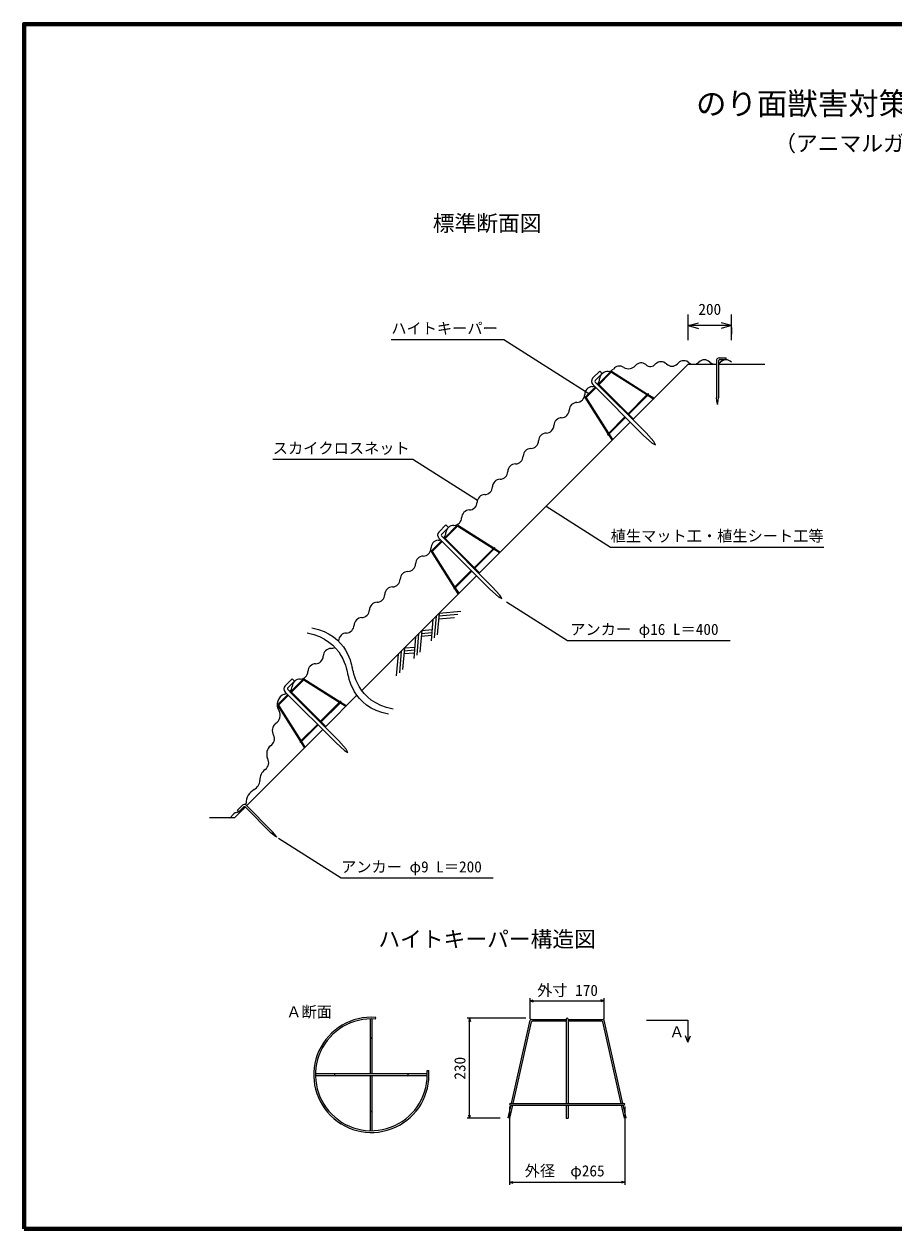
# Model space of a CAD drawing. Units: millimetres, scale not verified. Extents: x 400 to 16400, y 400 to 11650.
# Drawn here: x 400 to 8400, y 400 to 11480 of the extents above; entities that cross this region are included whole.
import ezdxf
from ezdxf.enums import TextEntityAlignment as Align

# ---------------------------------------------------------------- set-up
doc = ezdxf.new("R2010")
doc.units = ezdxf.units.MM
doc.header["$LTSCALE"] = 40
doc.layers.add('C-BMK-HTXT', color=7, linetype='Continuous')
doc.layers.add('C-TTL-TXT', color=7, linetype='Continuous')
for name, color, linetype, lineweight in [('C-STR', 7, 'Continuous', 25), ('C-STR-DIM', 1, 'Continuous', 13), ('C-STR-HTXT', 1, 'Continuous', 13), ('C-TTL-LINE', 2, 'Continuous', 70)]:
    doc.layers.add(name, color=color, linetype=linetype, lineweight=lineweight)
doc.styles.add('ＭＳ ゴシック', font='')
doc.styles.get('ＭＳ ゴシック').set_extended_font_data('MS Gothic')

msp = doc.modelspace()

# ---------------------------------------------------------------- linework, layer by layer
at = {"layer": 'C-STR'}
for p, q in [((6506.6, 8352.14), (5997.47, 7843)), ((6506.6, 8352.14), (6746.6, 8352.14)), ((6746.6, 8352.14), (6768.6, 8352.14)), ((6768.6, 8392.56), (6768.6, 8042.36)), ((6786.6, 8382.36), (6786.6, 8042.36)), ((6786.6, 8352.14), (7213.48, 8352.14)), ((6791.65, 8410.33), (6857.54, 8410.33)), ((6857.54, 8392.33), (6797.42, 8392.33)), ((6806.6, 8352.14), (6866.6, 8352.14)), ((6857.54, 8392.33), (6857.54, 8410.33)), ((5628.86, 8223.17), (5693.79, 8288.11)), ((5652.15, 8201.21), (5716.42, 8265.48)), ((5676.24, 8164.24), (5796.61, 8284.6)), ((5797.73, 8274.42), (5681.9, 8158.58)), ((5716.42, 8265.48), (5693.79, 8288.11)), ((6133.32, 8075.02), (5801.57, 8285.15)), ((6127.53, 8069.23), (5802.7, 8274.97)), ((5561.56, 8049.56), (5653.61, 8141.61)), ((5659.27, 8135.95), (5571.75, 8048.43)), ((5630.12, 8165.1), (6097.83, 7697.39)), ((5652.75, 8187.73), (6120.46, 7720.02)), ((5680.7, 8171.12), (5681.91, 8169.91)), ((5687.57, 8164.25), (5955.06, 7896.76)), ((5771.14, 7712.84), (5561.01, 8044.59)), ((5776.94, 7718.64), (5571.2, 8043.46)), ((5949.39, 7891.09), (6127.53, 8069.23)), ((5955.06, 7885.45), (6134.45, 8064.84)), ((6186.57, 8031.83), (6127.53, 8069.23)), ((6133.32, 8075.02), (6136.79, 8078.49)), ((6190.86, 8038.58), (6133.32, 8075.02)), ((6140.76, 8071.14), (6142.44, 8072.83)), ((6190.86, 8038.58), (6186.57, 8031.83)), ((6774.6, 7992.36), (6768.6, 8042.36)), ((6774.6, 7992.36), (6777.6, 7982.36)), ((6777.6, 7982.36), (6780.6, 7992.36)), ((6780.6, 7992.36), (6786.6, 8042.36)), ((5776.94, 7718.64), (5926.76, 7868.46)), ((5955.06, 7885.45), (5997.49, 7843.02)), ((5960.72, 7891.1), (6003.14, 7848.68)), ((5974.85, 7820.38), (4583.27, 6428.81)), ((5781.33, 7711.71), (5932.42, 7862.8)), ((5997.49, 7843.02), (6003.14, 7848.68)), ((5767.68, 7709.38), (5771.14, 7712.84)), ((5807.58, 7655.31), (5771.72, 7711.93)), ((5773.34, 7703.72), (5775.53, 7705.91)), ((5814.34, 7659.59), (5776.94, 7718.64)), ((5814.34, 7659.59), (5807.58, 7655.31)), ((6176.48, 7627.23), (6097.83, 7697.39)), ((6190.62, 7641.37), (6120.46, 7720.02)), ((6176.48, 7627.23), (6207.12, 7610.73)), ((6207.12, 7610.73), (6190.62, 7641.37)), ((4214.66, 6808.98), (4279.59, 6873.91)), ((4262.04, 6750.04), (4382.41, 6870.4)), ((4302.22, 6851.28), (4279.59, 6873.91)), ((4719.13, 6660.82), (4387.38, 6870.95)), ((4237.95, 6787.01), (4302.22, 6851.28)), ((4238.55, 6773.53), (4706.26, 6305.82)), ((4383.54, 6860.22), (4267.7, 6744.38)), ((4713.33, 6655.03), (4388.51, 6860.77)), ((4147.36, 6635.36), (4239.42, 6727.41)), ((4245.07, 6721.75), (4157.55, 6634.23)), ((4215.93, 6750.9), (4683.63, 6283.19)), ((4260.83, 6751.25), (4535.19, 6476.89)), ((4266.51, 6756.92), (4267.71, 6755.71)), ((4273.37, 6750.05), (4540.86, 6482.56)), ((4535.19, 6476.89), (4713.33, 6655.03)), ((4540.85, 6471.23), (4720.26, 6650.64)), ((4772.38, 6617.63), (4713.33, 6655.03)), ((4719.13, 6660.82), (4722.59, 6664.29)), ((4776.66, 6624.39), (4719.13, 6660.82)), ((4726.05, 6656.44), (4728.25, 6658.63)), ((4356.94, 6298.64), (4146.81, 6630.39)), ((4362.74, 6304.44), (4157, 6629.26)), ((4776.66, 6624.39), (4772.38, 6617.63)), ((4362.34, 6304.04), (4512.56, 6454.26)), ((4367.13, 6297.51), (4518.22, 6448.61)), ((4546.52, 6476.9), (4588.95, 6434.48)), ((4583.29, 6428.82), (4588.95, 6434.48)), ((4560.65, 6406.18), (3506.25, 5351.78)), ((4353.48, 6295.18), (4356.94, 6298.64)), ((4393.38, 6241.11), (4356.94, 6298.64)), ((4359.14, 6289.52), (4361.33, 6291.71)), ((4400.14, 6245.39), (4362.74, 6304.44)), ((4400.14, 6245.39), (4393.38, 6241.11)), ((4762.28, 6213.03), (4683.63, 6283.19)), ((4776.43, 6227.17), (4706.26, 6305.82)), ((4762.28, 6213.03), (4792.93, 6196.53)), ((4792.93, 6196.53), (4776.43, 6227.17)), ((4160.85, 6006.38), (4143.42, 5807.14)), ((4189.14, 6034.67), (4171.7, 5835.43)), ((4217.42, 6062.95), (4199.99, 5863.71)), ((4212.87, 6010.93), (4360.09, 6023.81)), ((4215.14, 6036.94), (4388.38, 6052.1)), ((4217.42, 6062.95), (4416.66, 6080.38)), ((4029.03, 5874.57), (4011.6, 5675.33)), ((4057.32, 5902.85), (4039.89, 5703.61)), ((4055.04, 5876.84), (4150.25, 5885.17)), ((4057.32, 5902.85), (4152.52, 5911.18)), ((4000.75, 5846.28), (3983.32, 5647.04)), ((4052.77, 5850.83), (4147.97, 5859.16)), ((3840.65, 5686.18), (3823.22, 5486.94)), ((3868.93, 5714.46), (3851.5, 5515.23)), ((3897.22, 5742.75), (3879.79, 5543.51)), ((3892.67, 5690.73), (3987.87, 5699.06)), ((3894.94, 5716.74), (3990.15, 5725.07)), ((3897.22, 5742.75), (3992.42, 5751.08)), ((2800.45, 5394.76), (2865.38, 5459.69)), ((2823.74, 5372.8), (2888.01, 5437.07)), ((2847.83, 5335.82), (2968.19, 5456.19)), ((2969.32, 5446), (2853.49, 5330.17)), ((2888.01, 5437.07), (2865.38, 5459.69)), ((3304.91, 5246.61), (2973.16, 5456.74)), ((3299.12, 5240.81), (2974.29, 5446.56)), ((2801.71, 5336.69), (3269.42, 4868.98)), ((2824.34, 5359.31), (3292.05, 4891.61)), ((2846.62, 5337.03), (3120.98, 5062.68)), ((2852.29, 5342.71), (2853.5, 5341.5)), ((2859.16, 5335.84), (3126.65, 5068.35)), ((2942.73, 4884.43), (2732.6, 5216.18)), ((2733.15, 5221.15), (2825.2, 5313.2)), ((2948.53, 4890.23), (2742.79, 5215.05)), ((2830.86, 5307.54), (2743.34, 5220.02)), ((3120.98, 5062.68), (3299.12, 5240.81)), ((3126.63, 5057.02), (3306.04, 5236.43)), ((3461.62, 5307.15), (3169.06, 5014.59)), ((3358.16, 5203.41), (3299.12, 5240.81)), ((3304.91, 5246.61), (3308.38, 5250.07)), ((3362.44, 5210.17), (3304.91, 5246.61)), ((3311.84, 5242.22), (3314.03, 5244.42)), ((3362.44, 5210.17), (3358.16, 5203.41)), ((3146.43, 4991.97), (2446.4, 4291.93)), ((2948.53, 4890.23), (3098.35, 5040.05)), ((2952.91, 4883.3), (3104.01, 5034.39)), ((3126.65, 5057.03), (3169.08, 5014.61)), ((3132.31, 5062.69), (3174.73, 5020.26)), ((3169.08, 5014.61), (3174.73, 5020.26)), ((2939.27, 4880.96), (2942.73, 4884.43)), ((2979.17, 4826.9), (2942.73, 4884.43)), ((2944.92, 4875.31), (2947.12, 4877.5)), ((2985.93, 4831.18), (2948.53, 4890.23)), ((3362.21, 4812.96), (3292.05, 4891.61)), ((2985.93, 4831.18), (2979.17, 4826.9)), ((3348.07, 4798.81), (3269.42, 4868.98)), ((3348.07, 4798.81), (3378.71, 4782.31)), ((3378.71, 4782.31), (3362.21, 4812.96)), ((2433.67, 4279.2), (2334.26, 4179.79)), ((2409.42, 4296.33), (2362.82, 4249.73)), ((2375.55, 4237.01), (2362.82, 4249.73)), ((2375.55, 4237.01), (2418.06, 4279.52)), ((2432.75, 4280.12), (2673.17, 4039.7)), ((2438.27, 4300.06), (2685.9, 4052.43)), ((2334.26, 4179.79), (2103.82, 4179.79)), ((2712.77, 4008.59), (2673.17, 4039.7)), ((2717.01, 4012.83), (2685.9, 4052.43)), ((2721.96, 4003.64), (2712.77, 4008.59)), ((2717.01, 4012.83), (2721.96, 4003.64)), ((3585.97, 1825.19), (3585.97, 2331.13)), ((3601.97, 1825.19), (3601.97, 2331.13)), ((3632.75, 2329.72), (3633.95, 2345.68)), ((5386.66, 2329.84), (5386.66, 1553.84)), ((5402.66, 2329.84), (5402.66, 1553.84)), ((4882.46, 1553.84), (5054.46, 2320.17)), ((4898.86, 1553.84), (5067.26, 2304.17)), ((5062.26, 2326.42), (5386.66, 2326.42)), ((5386.66, 2310.42), (5075.07, 2310.42)), ((5402.66, 2326.42), (5727.06, 2326.42)), ((5714.26, 2310.42), (5402.66, 2310.42)), ((5890.47, 1553.84), (5722.06, 2304.17)), ((5906.87, 1553.84), (5734.87, 2320.17)), ((4107.91, 1825.19), (3080.03, 1825.19)), ((4107.91, 1809.19), (3080.03, 1809.19)), ((3585.97, 1303.25), (3585.97, 1809.19)), ((3601.97, 1303.25), (3601.97, 1809.19)), ((4106.5, 1855.97), (4122.46, 1857.18)), ((4872.66, 1553.84), (5916.66, 1553.84)), ((4852.63, 1420.95), (4878.87, 1537.84)), ((4868.24, 1417.44), (4895.27, 1537.84)), ((4872.66, 1537.84), (5916.66, 1537.84)), ((5386.66, 1537.84), (5386.66, 1417.84)), ((5402.66, 1537.84), (5402.66, 1417.84)), ((5921.08, 1417.44), (5894.06, 1537.84)), ((5936.69, 1420.95), (5910.46, 1537.84)), ((4868.24, 1417.44), (4852.63, 1420.95)), ((5386.66, 1417.84), (5402.66, 1417.84)), ((5936.69, 1420.95), (5921.08, 1417.44))]:
    msp.add_line(p, q, dxfattribs=at)
for centre, radius, start, end in [((5876, 8262.1), 72.5, 56.60196, 140.78321), ((5959.36, 8394.34), 83.85, 238.78678, 319.5968), ((6074.21, 8298.26), 65.89, 49.00309, 140.71187), ((6159.87, 8392.83), 61.73, 226.57924, 321.51817), ((6258.19, 8301.92), 72.5, 46.39718, 133.60282), ((6358.19, 8406.92), 72.5, 226.39718, 313.60282), ((6466.7, 8311.61), 72.5, 56.60196, 143.8076), ((6556.6, 8424.64), 72.5, 226.39718, 313.60282), ((6656.6, 8319.64), 72.5, 46.39718, 133.60282), ((6756.6, 8424.64), 72.5, 226.39718, 279.52728), ((6791.96, 8386.09), 24.23, 90.74558, 164.52089), ((6796.6, 8382.36), 10, 85.32404, 180), ((6756.6, 8424.64), 72.5, 294.44334, 313.60282), ((6856.6, 8319.64), 72.5, 46.39718, 133.60282), ((5659.82, 8194.8), 42, 137.49393, 225), ((5659.82, 8194.8), 10, 140.11233, 225), ((5620.75, 8219.16), 72.5, 315.31326, 358.60282), ((5766.08, 8211.47), 73.09, 84.29482, 175.34771), ((5766.22, 8356.74), 72.5, 275.61407, 317.6837), ((5799.43, 8281.77), 4, 57.65, 135), ((5800.56, 8271.59), 4, 57.65, 135), ((5628.33, 8074.4), 72.51, 94.59743, 181.79409), ((5620.75, 8219.16), 72.5, 271.39718, 289.15667), ((5677.88, 8168.29), 4, 135, 225), ((5677.88, 8168.29), 4, 45, 135), ((5486.91, 7928.94), 72.5, 91.39718, 178.60282), ((5483.38, 8073.9), 72.5, 271.39718, 358.60282), ((5564.39, 8046.73), 4, 135, 212.35), ((5574.58, 8045.6), 4, 135, 212.35), ((6139.62, 8075.66), 4, 45, 135), ((6139.62, 8075.66), 4, 315, 45), ((5341.96, 7932.48), 72.5, 271.39718, 358.60282), ((5200.53, 7791.06), 72.5, 271.39718, 358.60282), ((5345.49, 7787.52), 72.5, 91.39718, 178.60282), ((5059.11, 7649.64), 72.5, 271.39718, 358.60282), ((5204.07, 7646.1), 72.5, 91.39718, 178.60282), ((5770.51, 7706.55), 4, 135, 225), ((5770.51, 7706.55), 4, 225, 315), ((5062.65, 7504.68), 72.5, 91.39718, 178.60282), ((4921.23, 7363.26), 72.5, 91.39718, 178.60282), ((4917.69, 7508.22), 72.5, 271.39718, 358.60282), ((4776.27, 7366.8), 72.5, 271.39718, 358.60282), ((4634.85, 7225.37), 72.5, 271.39718, 358.60282), ((4779.81, 7221.84), 72.5, 91.39718, 178.60282), ((4638.38, 7080.42), 72.5, 91.39718, 178.60282), ((4496.96, 6939), 72.5, 91.39718, 178.60282), ((4493.43, 7083.95), 72.5, 271.39718, 358.60282), ((4351.58, 6797.37), 72.71, 88.26955, 175.34141), ((4352.01, 6942.53), 72.5, 271.39718, 358.60282), ((4385.24, 6867.57), 4, 57.65, 135), ((4245.62, 6780.6), 42, 137.49393, 225), ((4245.62, 6780.6), 10, 140.11233, 225), ((4206.63, 6805.05), 72.5, 315.22707, 358.60282), ((4386.36, 6857.39), 4, 57.65, 135), ((4069.16, 6659.69), 72.5, 271.39718, 358.60282), ((4214.29, 6660.13), 72.68, 94.64856, 181.74225), ((4206.63, 6805.05), 72.5, 271.39718, 289.06086), ((4263.68, 6754.09), 4, 135, 225), ((4263.68, 6754.09), 4, 45, 135), ((4725.42, 6661.46), 4, 45, 135), ((4725.42, 6661.46), 4, 315, 45), ((4072.7, 6514.73), 72.5, 91.39718, 178.60282), ((4150.19, 6632.53), 4, 135, 212.35), ((4160.38, 6631.4), 4, 135, 212.35), ((3931.28, 6373.31), 72.5, 91.39718, 178.60282), ((3927.74, 6518.27), 72.5, 271.39718, 358.60282), ((3786.32, 6376.85), 72.5, 271.39718, 358.60282), ((3644.9, 6235.42), 72.5, 271.39718, 358.60282), ((3789.86, 6231.89), 72.5, 91.39718, 178.60282), ((4356.31, 6292.35), 4, 135, 225), ((4356.31, 6292.35), 4, 225, 315), ((3648.43, 6090.47), 72.5, 91.39718, 178.60282), ((3507.01, 5949.05), 72.5, 91.39718, 178.60282), ((3503.48, 6094), 72.5, 271.39718, 358.60282), ((3365.59, 5807.62), 72.5, 91.39718, 133.66045), ((3362.06, 5952.58), 72.5, 271.39718, 358.60282), ((3220.64, 5811.16), 72.5, 354.61706, 358.60282), ((3365.59, 5807.62), 72.5, 133.66045, 178.60282), ((3079.21, 5669.74), 72.5, 271.39718, 358.60282), ((3224.17, 5666.2), 72.5, 91.39718, 178.60282), ((3220.64, 5811.16), 72.5, 271.39718, 300.98632), ((3082.75, 5524.78), 72.5, 91.39718, 178.60282), ((2937.27, 5383.17), 72.7, 88.19364, 175.27075), ((2937.79, 5528.32), 72.5, 271.39718, 358.60282), ((2971.02, 5453.36), 4, 57.65, 135), ((2972.15, 5443.18), 4, 57.65, 135), ((2830.58, 5222.58), 102.58, 110.83096, 213.63346), ((2831.41, 5366.38), 42, 137.49393, 225), ((2792.33, 5390.93), 72.5, 271.39718, 289.04868), ((2831.41, 5366.38), 10, 140.11233, 225), ((2792.33, 5390.93), 72.5, 315.21612, 358.60282), ((2849.46, 5339.88), 4, 135, 225), ((2849.46, 5339.88), 4, 45, 135), ((2735.98, 5218.32), 4, 135, 212.35), ((2746.16, 5217.19), 4, 135, 212.35), ((3311.2, 5247.25), 4, 45, 135), ((3311.2, 5247.25), 4, 315, 45), ((2667.32, 5123.91), 88.39, 301.39443, 28.26611), ((2767.9, 4982.8), 85.34, 129.7136, 209.7842), ((2629.84, 4906.33), 72.5, 300.83809, 28.04373), ((2942.09, 4878.14), 4, 135, 225), ((2942.09, 4878.14), 4, 225, 315), ((2731.63, 4766.79), 100.75, 129.90242, 203.3577), ((2570.92, 4687.81), 78.59, 306.18352, 29.77402), ((2682.72, 4531.59), 113.52, 125.17927, 183.54224), ((2582.47, 4315.68), 140.92, 118.33267, 180.13065), ((2455.63, 4537.25), 114.5, 301.58308, 353.64382), ((2378.78, 4155.01), 79.45, 108.11561, 147.73188), ((2329.95, 4355.32), 127.11, 280.9419, 315.80865), ((2426.33, 4278.97), 24.23, 60.47911, 134.25442), ((2425.68, 4273.05), 10, 45, 139.67596), ((2369.08, 4317.12), 72.5, 314.09899, 330.0782), ((2369.08, 4317.12), 72.5, 345.55818, 358.60282), ((2270.55, 4227.94), 51.14, 289.68759, 323.36964), ((3593.97, 1817.19), 530, 85.67308, 4.327), ((3593.97, 1817.19), 514, 85.67308, 4.327), ((5394.66, 2329.84), 8, 90, 180), ((5394.66, 2329.84), 8, 0, 90), ((5062.26, 2318.42), 8, 90, 167.35), ((5075.07, 2302.42), 8, 90, 167.35), ((5714.26, 2302.42), 8, 12.65, 90), ((5727.06, 2318.42), 8, 12.65, 90), ((3593.97, 2149.19), 8, 0, 180), ((3261.97, 1817.19), 8, 90, 270), ((3925.97, 1817.19), 8, 270, 90), ((4872.66, 1545.84), 8, 90, 180), ((5916.66, 1545.84), 8, 0, 90), ((3593.97, 1485.19), 8, 180, 0), ((4872.66, 1545.84), 8, 180, 270), ((5916.66, 1545.84), 8, 270, 0)]:
    msp.add_arc(centre, radius, start, end, dxfattribs=at)
for points in [[(3003.91, 5880.25), (3341.93, 5819.21), (3369.07, 5515.08), (3377.09, 5507.07)], [(3046.76, 5927.33), (3384.79, 5866.29), (3411.93, 5562.16), (3419.94, 5554.15)], [(3793.12, 5180.97), (3455.09, 5242.01), (3427.95, 5546.14), (3419.94, 5554.15)], [(3750.26, 5133.89), (3412.24, 5194.93), (3385.1, 5499.06), (3377.09, 5507.07)]]:
    msp.add_open_spline(points, degree=3, dxfattribs=at)
at = {"layer": 'C-STR-DIM'}
for p, q in [((6506.6, 8572.14), (6506.6, 8809.31)), ((6906.6, 8572.14), (6906.6, 8809.31)), ((6506.6, 8707.21), (6603.2, 8733.09)), ((6906.6, 8707.21), (6506.6, 8707.21)), ((6506.6, 8707.21), (6603.2, 8681.33)), ((6906.6, 8707.21), (6810.01, 8733.09)), ((6906.6, 8707.21), (6810.01, 8681.33)), ((6906.6, 8689.31), (6906.6, 8627.21)), ((5054.46, 2332.16), (5054.46, 2521.38)), ((5054.46, 2497.38), (5083.43, 2505.14)), ((5054.46, 2497.38), (5083.43, 2489.61)), ((5054.46, 2497.38), (5734.46, 2497.38)), ((5734.46, 2497.38), (5705.48, 2505.14)), ((5734.46, 2497.38), (5705.48, 2489.61)), ((5734.46, 2332.16), (5734.46, 2521.38)), ((5014.54, 2337.84), (4473.81, 2337.84)), ((4497.81, 2337.84), (4490.04, 2308.86)), ((4497.81, 1417.84), (4497.81, 2337.84)), ((4497.81, 2337.84), (4505.57, 2308.86)), ((4497.81, 1417.84), (4490.04, 1446.82)), ((4497.81, 1417.84), (4505.57, 1446.82)), ((4864.72, 1525.84), (4864.72, 805.31)), ((5924.72, 1525.84), (5924.72, 805.31)), ((4777.7, 1417.84), (4473.81, 1417.84)), ((4864.72, 829.31), (4893.7, 837.08)), ((4864.72, 829.31), (4893.7, 821.55)), ((5924.72, 829.31), (5895.75, 821.55))]:
    msp.add_line(p, q, dxfattribs=at)
msp.add_lwpolyline([(4864.72, 829.31), (5924.72, 829.31), (5895.75, 837.08)], dxfattribs=at)
at = {"layer": 'C-STR-HTXT'}
for p, q in [((3777.3, 8579.55), (4812.37, 8579.55)), ((4812.37, 8579.55), (5595.06, 8084.09)), ((2687.05, 7477.81), (3975.71, 7477.81)), ((3975.71, 7477.81), (4569.21, 7102.11)), ((5201.06, 7046.6), (5794.56, 6670.9)), ((5794.56, 6670.9), (7754.56, 6670.9)), ((4835.74, 6167.74), (5398.28, 5811.64)), ((5398.28, 5811.64), (6892.88, 5811.64)), ((2739.27, 3992.68), (3315.46, 3627.94)), ((3315.46, 3627.94), (4715.46, 3627.94)), ((6124.74, 2320.17), (6506.1, 2320.17)), ((6506.1, 2116.67), (6529.96, 2176.45))]:
    msp.add_line(p, q, dxfattribs=at)
msp.add_lwpolyline([(6506.1, 2320.17), (6506.1, 2116.67), (6482.25, 2176.45)], dxfattribs=at)
at = {"layer": 'C-TTL-LINE'}
msp.add_lwpolyline([(400, 400), (16400, 400), (16400, 11480), (400, 11480)], close=True, dxfattribs=at)

# ---------------------------------------------------------------- texts
at = {"layer": 'C-BMK-HTXT', "style": 'ＭＳ ゴシック'}
for s, p in [('植生マット工・植生シート工等', (5794.56, 6690.9)), ('アンカー φ16 L＝400 ', (5422.88, 5831.64)), ('アンカー φ9 L＝200 ', (3315.46, 3647.94)), ('Ａ断面', (2811.2, 2313.52))]:
    msp.add_text(s, height=102.6, dxfattribs=at).set_placement(p, align=Align.BOTTOM_LEFT)
at = {"layer": 'C-STR-DIM', "color": 7, "style": 'ＭＳ ゴシック'}
for s, p in [('200', (6601.6, 8775.38)), ('外寸 170', (5118.84, 2511.93)), ('外径\u3000φ265', (5003.86, 851.93))]:
    msp.add_text(s, height=102.6, dxfattribs=at).set_placement(p, align=Align.BOTTOM_LEFT)
msp.add_text('230', height=102.6, rotation=90, dxfattribs=at).set_placement((4489.81, 1772.84), align=Align.BOTTOM_LEFT)
at = {"layer": 'C-STR-HTXT', "color": 7, "style": 'ＭＳ ゴシック'}
for s, p in [('ハイトキーパー', (3777.3, 8599.55)), ('スカイクロスネット', (2687.05, 7497.81)), ('Ａ', (6333.61, 2129.65))]:
    msp.add_text(s, height=102.6, dxfattribs=at).set_placement(p, align=Align.BOTTOM_LEFT)
at = {"layer": 'C-TTL-TXT', "color": 3, "style": 'ＭＳ ゴシック'}
for s, height, p in [('のり面獣害対策工標準施工図', 205.3, (6580, 10584.18)), ('（アニマルガード工法）', 146.6, (7300, 10265.54))]:
    msp.add_text(s, height=height, dxfattribs=at).set_placement(p, align=Align.BOTTOM_LEFT)
at = {"layer": 'C-TTL-TXT', "style": 'ＭＳ ゴシック'}
msp.add_text('標準断面図', height=146.6, dxfattribs=at).set_placement((4158.65, 9722.15), align=Align.TOP_LEFT)
msp.add_text('ハイトキーパー構造図', height=146.6, dxfattribs=at).set_placement((3658.65, 2947.6), align=Align.BOTTOM_LEFT)

doc.saveas('drawing.dxf')
